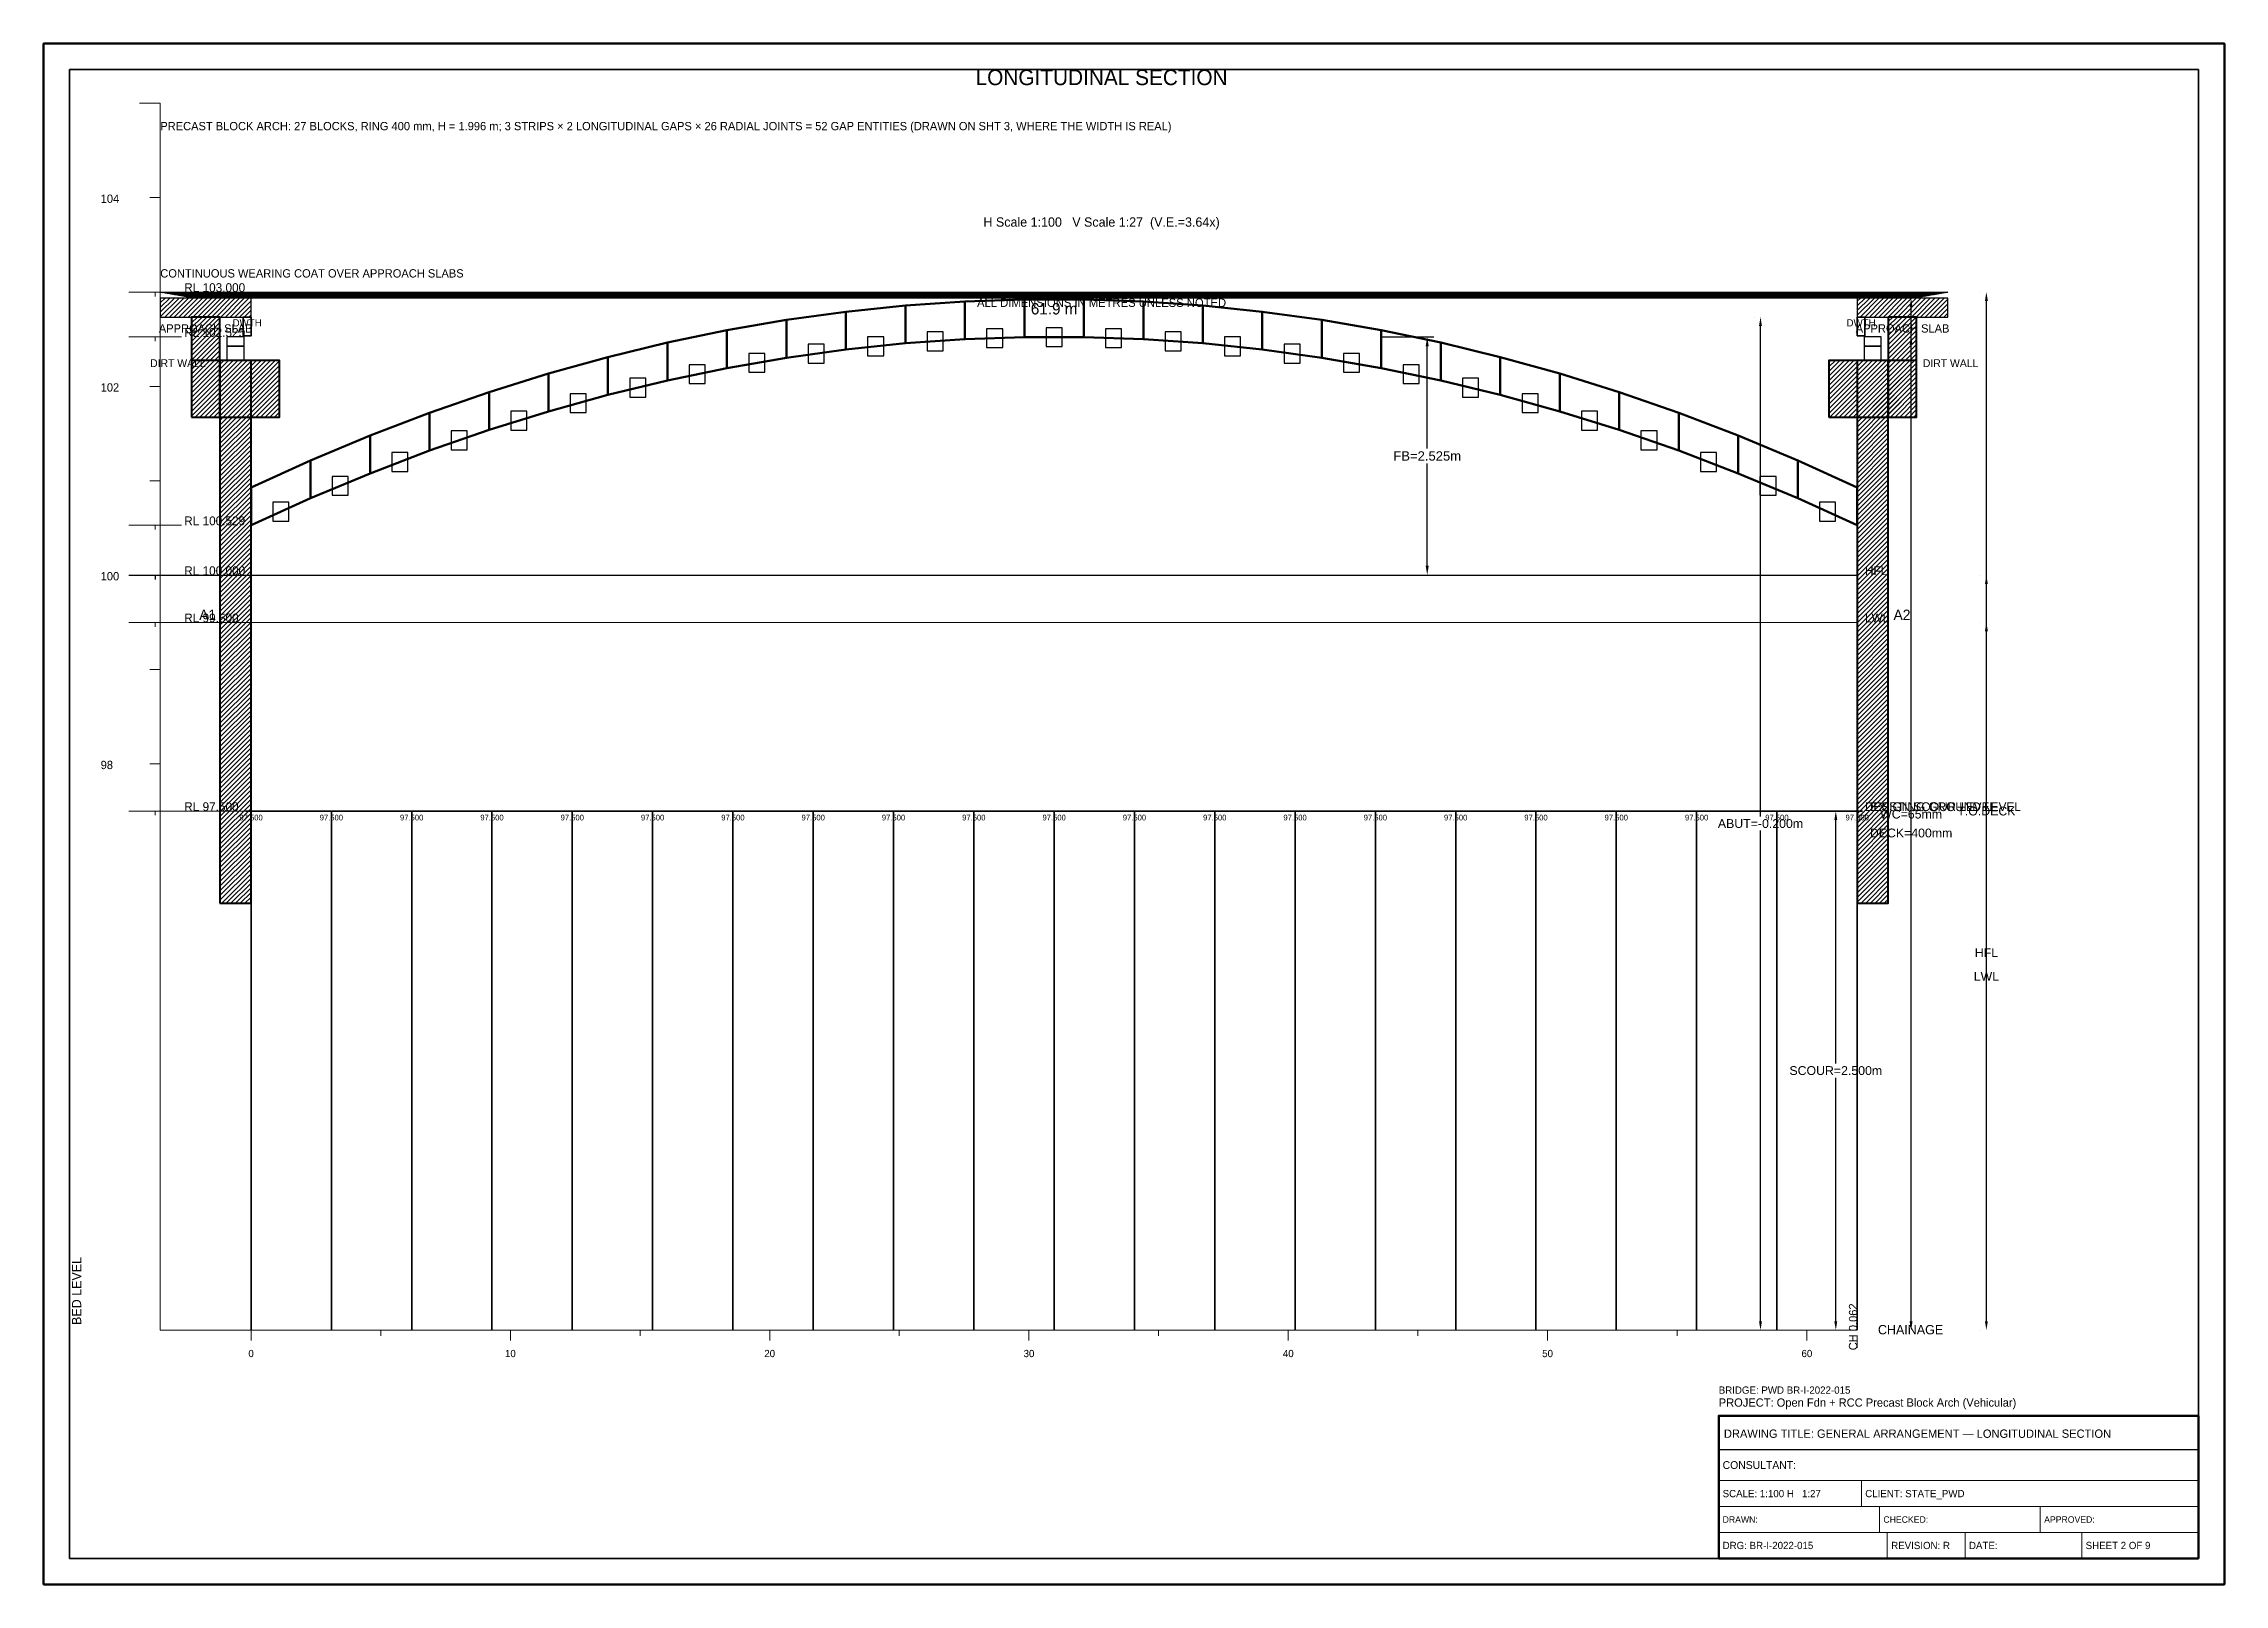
# Model space of a CAD drawing. Header units: metres. Extents: x 0 to 841, y 0 to 594.
import ezdxf
from ezdxf.enums import TextEntityAlignment as Align

# ---------------------------------------------------------------- set-up
doc = ezdxf.new("R2010")
doc.units = ezdxf.units.M
doc.linetypes.add('DASHED', pattern=[0.5, 0.375, -0.125])
doc.linetypes.add('DASHED2', pattern=[0.25, 0.1875, -0.0625])
for name, color, linetype, lineweight in [('ABUT-PROF', 4, 'Continuous', 50), ('BORDER-INNER', 7, 'Continuous', 35), ('BORDER-OUTER', 7, 'Continuous', 70), ('CIVIL-CHAINAGE', 7, 'Continuous', 18), ('CIVIL-GROUND', 3, 'Continuous', 35), ('CIVIL-HFL', 5, 'DASHED', 25), ('CIVIL-LWL', 4, 'DASHED', 18), ('CIVIL-ROAD', 7, 'Continuous', 25), ('CIVIL-SCOUR', 1, 'DASHED2', 18), ('DIM-CHAINAGE', 3, 'Continuous', 18), ('DIM-LEVEL', 3, 'Continuous', 18), ('DIM-LINEAR', 3, 'Continuous', 18), ('STRUC-HATCHING', 8, 'Continuous', 18), ('SUB-ABUT', 3, 'Continuous', 35), ('SUB-BEARING', 5, 'Continuous', 25), ('SUB-DIRT-WALL', 3, 'Continuous', 35), ('SUPER-PRECAST-BLOCK', 7, 'Continuous', 50), ('SUPER-SOCKET', 3, 'Continuous', 25), ('SUPER-WEARING', 8, 'Continuous', 25), ('TEXT-GENERAL', 7, 'Continuous', 18), ('TEXT-HEADER', 7, 'Continuous', 25), ('TEXT-LEVEL', 5, 'Continuous', 18), ('TEXT-SPEC', 7, 'Continuous', 13), ('TEXT-TITLE', 7, 'Continuous', 25), ('TITLEBLK-BOX', 7, 'Continuous', 50), ('TITLEBLK-TEXT', 7, 'Continuous', 18)]:
    doc.layers.add(name, color=color, linetype=linetype, lineweight=lineweight)
doc.styles.add('BRIDGE_STD', font='Arial.ttf')
doc.dimstyles.new('pmb100', dxfattribs={"dimtxt": 2.5, "dimasz": 0.9375, "dimexe": 2.5, "dimexo": 2.5, "dimtad": 0, "dimtih": 1, "dimdec": 0, "dimtxsty": 'BRIDGE_STD', "dimcen": 2.5, "dimazin": 3, "dimtfac": 1, "dimtmove": 0, "dimatfit": 3})

msp = doc.modelspace()

# ---------------------------------------------------------------- hatches: boundary and pattern name
at = {"layer": 'STRUC-HATCHING'}
h = msp.add_hatch(dxfattribs=at)
h.set_pattern_fill('ANSI31', scale=0.4)
h.paths.add_polyline_path([(45, 488.59), (80, 488.59), (80, 495.87), (45, 495.87)])
h = msp.add_hatch(dxfattribs=at)
h.set_pattern_fill('ANSI31', scale=0.4)
h.paths.add_polyline_path([(57.08, 450.02), (68, 450.02), (68, 488.59), (57.08, 488.59)])
h = msp.add_hatch(dxfattribs=at)
h.set_pattern_fill('ANSI31', scale=0.4)
h.paths.add_polyline_path([(699.4, 488.59), (734.4, 488.59), (734.4, 495.87), (699.4, 495.87)])
h = msp.add_hatch(dxfattribs=at)
h.set_pattern_fill('ANSI31', scale=0.4)
h.paths.add_polyline_path([(711.4, 450.02), (722.32, 450.02), (722.32, 488.59), (711.4, 488.59)])
h = msp.add_hatch(dxfattribs=at)
h.set_pattern_fill('ANSI31', scale=0.4)
h.paths.add_polyline_path([(57.08, 450.02), (90.92, 450.02), (90.92, 471.85), (57.08, 471.85)])
h = msp.add_hatch(dxfattribs=at)
h.set_pattern_fill('ANSI31', scale=0.4)
h.paths.add_polyline_path([(68, 262.64), (80, 262.64), (80, 471.85), (68, 471.85)])
h = msp.add_hatch(dxfattribs=at)
h.set_pattern_fill('ANSI31', scale=0.4)
h.paths.add_polyline_path([(688.48, 450.02), (722.32, 450.02), (722.32, 471.85), (688.48, 471.85)])
h = msp.add_hatch(dxfattribs=at)
h.set_pattern_fill('ANSI31', scale=0.4)
h.paths.add_polyline_path([(699.4, 262.64), (711.4, 262.64), (711.4, 471.85), (699.4, 471.85)])
at = {"layer": 'SUPER-WEARING'}
h = msp.add_hatch(dxfattribs=at)
h.set_pattern_fill('SOLID')
h.paths.add_polyline_path([(45, 498.23), (734.4, 498.23), (721.4, 495.87), (58, 495.87)])

# ---------------------------------------------------------------- linework, layer by layer
at = {"layer": 'ABUT-PROF', "lineweight": 35}
for points in [[(77, 481.31), (80, 481.31), (80, 488.59), (77, 488.59), (77, 481.31)], [(699.4, 481.31), (702.4, 481.31), (702.4, 488.59), (699.4, 488.59), (699.4, 481.31)]]:
    msp.add_lwpolyline(points, dxfattribs=at)
at = {"layer": 'BORDER-INNER'}
msp.add_lwpolyline([(10, 10), (831, 10), (831, 584), (10, 584), (10, 10)], dxfattribs=at)
at = {"layer": 'BORDER-OUTER'}
msp.add_lwpolyline([(0, 0), (841, 0), (841, 594), (0, 594), (0, 0)], dxfattribs=at)
at = {"layer": 'CIVIL-CHAINAGE'}
for p, q in [((45, 98), (699.4, 98)), ((80, 98), (80, 94)), ((130, 98), (130, 95.8)), ((180, 98), (180, 94)), ((230, 98), (230, 95.8)), ((280, 98), (280, 94)), ((330, 98), (330, 95.8)), ((380, 98), (380, 94)), ((430, 98), (430, 95.8)), ((480, 98), (480, 94)), ((530, 98), (530, 95.8)), ((580, 98), (580, 94)), ((630, 98), (630, 95.8)), ((680, 98), (680, 94)), ((699.4, 96), (699.4, 91.2))]:
    msp.add_line(p, q, dxfattribs=at)
at = {"layer": 'CIVIL-GROUND', "color": 3}
for p, q in [((78, 298.12), (82, 298.12)), ((108.97, 298.12), (112.97, 298.12)), ((139.94, 298.12), (143.94, 298.12)), ((170.91, 298.12), (174.91, 298.12)), ((201.88, 298.12), (205.88, 298.12)), ((232.85, 298.12), (236.85, 298.12)), ((263.82, 298.12), (267.82, 298.12)), ((294.79, 298.12), (298.79, 298.12)), ((325.76, 298.12), (329.76, 298.12)), ((356.73, 298.12), (360.73, 298.12)), ((387.7, 298.12), (391.7, 298.12)), ((418.67, 298.12), (422.67, 298.12)), ((449.64, 298.12), (453.64, 298.12)), ((480.61, 298.12), (484.61, 298.12)), ((511.58, 298.12), (515.58, 298.12)), ((542.55, 298.12), (546.55, 298.12)), ((573.52, 298.12), (577.52, 298.12)), ((604.49, 298.12), (608.49, 298.12)), ((635.46, 298.12), (639.46, 298.12)), ((666.43, 298.12), (670.43, 298.12)), ((697.4, 298.12), (701.4, 298.12))]:
    msp.add_line(p, q, dxfattribs=at)
at = {"layer": 'CIVIL-GROUND', "color": 8, "linetype": 'DASHED2'}
for p, q in [((80, 298.12), (80, 98)), ((110.97, 298.12), (110.97, 98)), ((141.94, 298.12), (141.94, 98)), ((172.91, 298.12), (172.91, 98)), ((203.88, 298.12), (203.88, 98)), ((234.85, 298.12), (234.85, 98)), ((265.82, 298.12), (265.82, 98)), ((296.79, 298.12), (296.79, 98)), ((327.76, 298.12), (327.76, 98)), ((358.73, 298.12), (358.73, 98)), ((389.7, 298.12), (389.7, 98)), ((420.67, 298.12), (420.67, 98)), ((451.64, 298.12), (451.64, 98)), ((482.61, 298.12), (482.61, 98)), ((513.58, 298.12), (513.58, 98)), ((544.55, 298.12), (544.55, 98)), ((575.52, 298.12), (575.52, 98)), ((606.49, 298.12), (606.49, 98)), ((637.46, 298.12), (637.46, 98)), ((668.43, 298.12), (668.43, 98)), ((699.4, 298.12), (699.4, 98))]:
    msp.add_line(p, q, dxfattribs=at)
at = {"layer": 'CIVIL-GROUND', "color": 3}
msp.add_lwpolyline([(80, 298.12), (110.97, 298.12), (141.94, 298.12), (172.91, 298.12), (203.88, 298.12), (234.85, 298.12), (265.82, 298.12), (296.79, 298.12), (327.76, 298.12), (358.73, 298.12), (389.7, 298.12), (420.67, 298.12), (451.64, 298.12), (482.61, 298.12), (513.58, 298.12), (544.55, 298.12), (575.52, 298.12), (606.49, 298.12), (637.46, 298.12), (668.43, 298.12), (699.4, 298.12)], dxfattribs=at)
at = {"layer": 'CIVIL-HFL'}
for p, q in [((32.8, 389.08), (53.2, 389.08)), ((43, 389.08), (43, 387.38))]:
    msp.add_line(p, q, dxfattribs=at)
at = {"layer": 'CIVIL-HFL', "color": 5}
msp.add_line((45, 389.08), (699.4, 389.08), dxfattribs=at)
at = {"layer": 'CIVIL-LWL'}
for p, q in [((32.8, 370.88), (53.2, 370.88)), ((43, 370.88), (43, 369.18))]:
    msp.add_line(p, q, dxfattribs=at)
at = {"layer": 'CIVIL-LWL', "color": 4}
msp.add_line((45, 370.88), (699.4, 370.88), dxfattribs=at)
at = {"layer": 'CIVIL-ROAD', "lineweight": 25}
for points in [[(45, 488.59), (80, 488.59), (80, 495.87), (45, 495.87), (45, 488.59)], [(699.4, 488.59), (734.4, 488.59), (734.4, 495.87), (699.4, 495.87), (699.4, 488.59)]]:
    msp.add_lwpolyline(points, dxfattribs=at)
at = {"layer": 'CIVIL-SCOUR'}
for p, q in [((32.8, 298.12), (53.2, 298.12)), ((43, 298.12), (43, 296.42))]:
    msp.add_line(p, q, dxfattribs=at)
at = {"layer": 'CIVIL-SCOUR', "color": 1}
msp.add_line((45, 298.12), (699.4, 298.12), dxfattribs=at)
at = {"layer": 'DIM-LEVEL'}
for p, q in [((37, 571), (45, 571)), ((45, 98), (45, 571)), ((41, 534.62), (45, 534.62)), ((32.8, 498.23), (53.2, 498.23)), ((41, 498.23), (45, 498.23)), ((43, 498.23), (43, 496.53)), ((32.8, 480.95), (53.2, 480.95)), ((43, 480.95), (43, 479.25)), ((41, 461.85), (45, 461.85)), ((41, 425.46), (45, 425.46)), ((32.8, 408.32), (53.2, 408.32)), ((43, 408.32), (43, 406.62)), ((37, 389.08), (45, 389.08)), ((41, 352.69), (45, 352.69)), ((41, 316.31), (45, 316.31))]:
    msp.add_line(p, q, dxfattribs=at)
at = {"layer": 'SUB-ABUT', "lineweight": 40}
for points in [[(57.08, 450.02), (90.92, 450.02), (90.92, 471.85), (57.08, 471.85), (57.08, 450.02)], [(68, 262.64), (80, 262.64), (80, 471.85), (68, 471.85), (68, 262.64)], [(688.48, 450.02), (722.32, 450.02), (722.32, 471.85), (688.48, 471.85), (688.48, 450.02)], [(699.4, 262.64), (711.4, 262.64), (711.4, 471.85), (699.4, 471.85), (699.4, 262.64)]]:
    msp.add_lwpolyline(points, dxfattribs=at)
at = {"layer": 'SUB-ABUT', "lineweight": 30}
for points in [[(70.7, 471.85), (77.3, 471.85), (77.3, 477.31), (70.7, 477.31), (70.7, 471.85)], [(702.1, 471.85), (708.7, 471.85), (708.7, 477.31), (702.1, 477.31), (702.1, 471.85)]]:
    msp.add_lwpolyline(points, dxfattribs=at)
at = {"layer": 'SUB-BEARING', "lineweight": 30}
for points in [[(70.7, 477.31), (77.3, 477.31), (77.3, 480.95), (70.7, 480.95), (70.7, 477.31)], [(702.1, 477.31), (708.7, 477.31), (708.7, 480.95), (702.1, 480.95), (702.1, 477.31)]]:
    msp.add_lwpolyline(points, dxfattribs=at)
at = {"layer": 'SUB-DIRT-WALL', "lineweight": 40}
for points in [[(57.08, 450.02), (68, 450.02), (68, 488.59), (57.08, 488.59), (57.08, 450.02)], [(711.4, 450.02), (722.32, 450.02), (722.32, 488.59), (711.4, 488.59), (711.4, 450.02)]]:
    msp.add_lwpolyline(points, dxfattribs=at)
at = {"layer": 'SUPER-PRECAST-BLOCK', "lineweight": 50}
for points in [[(286.47, 472.91), (309.41, 476.09), (309.41, 490.64), (286.47, 487.46), (286.47, 472.91)], [(309.41, 476.09), (332.35, 478.47), (332.35, 493.02), (309.41, 490.64), (309.41, 476.09)], [(332.35, 478.47), (355.29, 480.06), (355.29, 494.61), (332.35, 493.02), (332.35, 478.47)], [(355.29, 480.06), (378.23, 480.85), (378.23, 495.4), (355.29, 494.61), (355.29, 480.06)], [(378.23, 480.85), (401.17, 480.85), (401.17, 495.4), (378.23, 495.4), (378.23, 480.85)], [(401.17, 480.85), (424.11, 480.06), (424.11, 494.61), (401.17, 495.4), (401.17, 480.85)], [(424.11, 480.06), (447.05, 478.47), (447.05, 493.02), (424.11, 494.61), (424.11, 480.06)], [(447.05, 478.47), (469.99, 476.09), (469.99, 490.64), (447.05, 493.02), (447.05, 478.47)], [(469.99, 476.09), (492.93, 472.91), (492.93, 487.46), (469.99, 490.64), (469.99, 476.09)], [(240.59, 464.17), (263.53, 468.94), (263.53, 483.49), (240.59, 478.72), (240.59, 464.17)], [(263.53, 468.94), (286.47, 472.91), (286.47, 487.46), (263.53, 483.49), (263.53, 468.94)], [(492.93, 472.91), (515.87, 468.94), (515.87, 483.49), (492.93, 487.46), (492.93, 472.91)], [(515.87, 468.94), (538.81, 464.17), (538.81, 478.72), (515.87, 483.49), (515.87, 468.94)], [(194.7, 452.23), (217.64, 458.6), (217.64, 473.15), (194.7, 466.78), (194.7, 452.23)], [(217.64, 458.6), (240.59, 464.17), (240.59, 478.72), (217.64, 473.15), (217.64, 458.6)], [(538.81, 464.17), (561.76, 458.6), (561.76, 473.15), (538.81, 478.72), (538.81, 464.17)], [(561.76, 458.6), (584.7, 452.23), (584.7, 466.78), (561.76, 473.15), (561.76, 458.6)], [(171.76, 445.06), (194.7, 452.23), (194.7, 466.78), (171.76, 459.61), (171.76, 445.06)], [(584.7, 452.23), (607.64, 445.06), (607.64, 459.61), (584.7, 466.78), (584.7, 452.23)], [(148.82, 437.09), (171.76, 445.06), (171.76, 459.61), (148.82, 451.64), (148.82, 437.09)], [(607.64, 445.06), (630.58, 437.09), (630.58, 451.64), (607.64, 459.61), (607.64, 445.06)], [(125.88, 428.31), (148.82, 437.09), (148.82, 451.64), (125.88, 442.86), (125.88, 428.31)], [(630.58, 437.09), (653.52, 428.31), (653.52, 442.86), (630.58, 451.64), (630.58, 437.09)], [(102.94, 418.72), (125.88, 428.31), (125.88, 442.86), (102.94, 433.28), (102.94, 418.72)], [(653.52, 428.31), (676.46, 418.72), (676.46, 433.28), (653.52, 442.86), (653.52, 428.31)], [(80, 408.32), (102.94, 418.72), (102.94, 433.28), (80, 422.88), (80, 408.32)], [(676.46, 418.72), (699.4, 408.32), (699.4, 422.88), (676.46, 433.28), (676.46, 418.72)]]:
    msp.add_lwpolyline(points, dxfattribs=at)
at = {"layer": 'SUPER-SOCKET', "lineweight": 25}
for points in [[(317.78, 473.64), (323.98, 473.64), (323.98, 480.91), (317.78, 480.91), (317.78, 473.64)], [(340.72, 475.62), (346.92, 475.62), (346.92, 482.9), (340.72, 482.9), (340.72, 475.62)], [(363.66, 476.81), (369.86, 476.81), (369.86, 484.09), (363.66, 484.09), (363.66, 476.81)], [(386.6, 477.21), (392.8, 477.21), (392.8, 484.49), (386.6, 484.49), (386.6, 477.21)], [(409.54, 476.81), (415.74, 476.81), (415.74, 484.09), (409.54, 484.09), (409.54, 476.81)], [(432.48, 475.62), (438.68, 475.62), (438.68, 482.9), (432.48, 482.9), (432.48, 475.62)], [(455.42, 473.64), (461.62, 473.64), (461.62, 480.91), (455.42, 480.91), (455.42, 473.64)], [(271.9, 467.28), (278.1, 467.28), (278.1, 474.56), (271.9, 474.56), (271.9, 467.28)], [(294.84, 470.86), (301.04, 470.86), (301.04, 478.14), (294.84, 478.14), (294.84, 470.86)], [(478.36, 470.86), (484.56, 470.86), (484.56, 478.14), (478.36, 478.14), (478.36, 470.86)], [(501.3, 467.28), (507.5, 467.28), (507.5, 474.56), (501.3, 474.56), (501.3, 467.28)], [(226.01, 457.74), (232.21, 457.74), (232.21, 465.02), (226.01, 465.02), (226.01, 457.74)], [(248.96, 462.91), (255.16, 462.91), (255.16, 470.19), (248.96, 470.19), (248.96, 462.91)], [(524.24, 462.91), (530.44, 462.91), (530.44, 470.19), (524.24, 470.19), (524.24, 462.91)], [(547.19, 457.74), (553.39, 457.74), (553.39, 465.02), (547.19, 465.02), (547.19, 457.74)], [(203.07, 451.78), (209.27, 451.78), (209.27, 459.05), (203.07, 459.05), (203.07, 451.78)], [(570.13, 451.78), (576.33, 451.78), (576.33, 459.05), (570.13, 459.05), (570.13, 451.78)], [(180.13, 445.01), (186.33, 445.01), (186.33, 452.28), (180.13, 452.28), (180.13, 445.01)], [(593.07, 445.01), (599.27, 445.01), (599.27, 452.28), (593.07, 452.28), (593.07, 445.01)], [(157.19, 437.44), (163.39, 437.44), (163.39, 444.71), (157.19, 444.71), (157.19, 437.44)], [(616.01, 437.44), (622.21, 437.44), (622.21, 444.71), (616.01, 444.71), (616.01, 437.44)], [(134.25, 429.06), (140.45, 429.06), (140.45, 436.34), (134.25, 436.34), (134.25, 429.06)], [(638.95, 429.06), (645.15, 429.06), (645.15, 436.34), (638.95, 436.34), (638.95, 429.06)], [(111.31, 419.88), (117.51, 419.88), (117.51, 427.15), (111.31, 427.15), (111.31, 419.88)], [(661.89, 419.88), (668.09, 419.88), (668.09, 427.15), (661.89, 427.15), (661.89, 419.88)], [(88.37, 409.88), (94.57, 409.88), (94.57, 417.16), (88.37, 417.16), (88.37, 409.88)], [(684.83, 409.88), (691.03, 409.88), (691.03, 417.16), (684.83, 417.16), (684.83, 409.88)]]:
    msp.add_lwpolyline(points, dxfattribs=at)
at = {"layer": 'SUPER-WEARING', "lineweight": 25}
msp.add_lwpolyline([(45, 498.23), (734.4, 498.23), (721.4, 495.87), (58, 495.87), (45, 498.23)], dxfattribs=at)
at = {"layer": 'TITLEBLK-BOX', "lineweight": 50}
msp.add_lwpolyline([(646, 10), (831, 10), (831, 65), (646, 65), (646, 10)], dxfattribs=at)
at = {"layer": 'TITLEBLK-BOX', "lineweight": 30}
msp.add_lwpolyline([(646, 52), (831, 52), (831, 65), (646, 65), (646, 52)], dxfattribs=at)
at = {"layer": 'TITLEBLK-BOX', "lineweight": 18}
for points in [[(646, 40), (831, 40), (831, 52), (646, 52), (646, 40)], [(646, 30), (701, 30), (701, 40), (646, 40), (646, 30)], [(701, 30), (831, 30), (831, 40), (701, 40), (701, 30)], [(646, 20), (708, 20), (708, 30), (646, 30), (646, 20)], [(708, 20), (770, 20), (770, 30), (708, 30), (708, 20)], [(770, 20), (831, 20), (831, 30), (770, 30), (770, 20)], [(646, 10), (711, 10), (711, 20), (646, 20), (646, 10)], [(711, 10), (741, 10), (741, 20), (711, 20), (711, 10)], [(741, 10), (786, 10), (786, 20), (741, 20), (741, 10)], [(786, 10), (831, 10), (831, 20), (786, 20), (786, 10)]]:
    msp.add_lwpolyline(points, dxfattribs=at)

# ---------------------------------------------------------------- texts
at = {"layer": 'CIVIL-GROUND', "color": 3}
msp.add_text('EXISTING GROUND LEVEL', height=3.4, dxfattribs=at).set_placement((704.4, 298.12))
at = {"layer": 'CIVIL-HFL', "color": 5}
msp.add_text('HFL', height=3.4, dxfattribs=at).set_placement((702.4, 389.08))
at = {"layer": 'CIVIL-LWL', "color": 4}
msp.add_text('LWL', height=3.4, dxfattribs=at).set_placement((702.4, 370.88))
at = {"layer": 'CIVIL-SCOUR', "color": 1}
msp.add_text('DESIGN SCOUR LEVEL', height=3.4, dxfattribs=at).set_placement((702.4, 298.12))
at = {"layer": 'DIM-CHAINAGE'}
msp.add_text('CH 0.062', height=3.2, rotation=90, dxfattribs=at).set_placement((699.4, 90.24))
at = {"layer": 'TEXT-GENERAL'}
msp.add_text('61.9 m', height=4.4, dxfattribs=at).set_placement((389.7, 489.59), align=Align.CENTER)
for s, p in [('A1', (60, 371.79)), ('A2', (713.4, 371.79))]:
    msp.add_text(s, height=4, dxfattribs=at).set_placement(p)
at = {"layer": 'TEXT-HEADER'}
msp.add_text('LONGITUDINAL SECTION', height=6, dxfattribs=at).set_placement((408, 578), align=Align.CENTER)
at = {"layer": 'TEXT-LEVEL'}
for s, height, p in [('104', 3.2, (22, 532.62)), ('RL 103.000', 3.4, (54.22, 498.23)), ('RL 102.525', 3.4, (54.22, 480.95)), ('102', 3.2, (22, 459.85)), ('RL 100.529', 3.4, (54.22, 408.32)), ('100', 3.2, (22, 387.08)), ('RL 100.000', 3.4, (54.22, 389.08)), ('RL 99.500', 3.4, (54.22, 370.88)), ('98', 3.2, (22, 314.31)), ('RL 97.500', 3.4, (54.22, 298.12)), ('CHAINAGE', 3.6, (707.4, 96.4))]:
    msp.add_text(s, height=height, dxfattribs=at).set_placement(p)
at = {"layer": 'TEXT-LEVEL', "color": 8}
for p in [(80, 294.52), (110.97, 294.52), (141.94, 294.52), (172.91, 294.52), (203.88, 294.52), (234.85, 294.52), (265.82, 294.52), (296.79, 294.52), (327.76, 294.52), (358.73, 294.52), (389.7, 294.52), (420.67, 294.52), (451.64, 294.52), (482.61, 294.52), (513.58, 294.52), (544.55, 294.52), (575.52, 294.52), (606.49, 294.52), (637.46, 294.52), (668.43, 294.52), (699.4, 294.52)]:
    msp.add_text('97.500', height=2.2, dxfattribs=at).set_placement(p, align=Align.CENTER)
at = {"layer": 'TEXT-LEVEL'}
msp.add_text('BED LEVEL', height=3.6, rotation=90, dxfattribs=at).set_placement((14.5, 100))
for s, p in [('0', (80, 87.6)), ('10', (180, 87.6)), ('20', (280, 87.6)), ('30', (380, 87.6)), ('40', (480, 87.6)), ('50', (580, 87.6)), ('60', (680, 87.6))]:
    msp.add_text(s, height=2.8, dxfattribs=at).set_placement(p, align=Align.CENTER)
at = {"layer": 'TEXT-SPEC', "color": 8}
for s, p in [('PRECAST BLOCK ARCH: 27 BLOCKS, RING 400 mm, H = 1.996 m; 3 STRIPS × 2 LONGITUDINAL GAPS × 26 RADIAL JOINTS = 52 GAP ENTITIES (DRAWN ON SHT 3, WHERE THE WIDTH IS REAL)', (45, 560.6)), ('CONTINUOUS WEARING COAT OVER APPROACH SLABS', (45, 503.83))]:
    msp.add_text(s, height=3.2, dxfattribs=at).set_placement(p)
at = {"layer": 'TEXT-SPEC'}
for s, height, p in [('H Scale 1:100   V Scale 1:27  (V.E.=3.64x)', 3.6, (408, 523.42)), ('APPROACH SLAB', 3.2, (62.5, 482.59)), ('APPROACH SLAB', 3.2, (716.9, 482.59))]:
    msp.add_text(s, height=height, dxfattribs=at).set_placement(p, align=Align.CENTER)
at = {"layer": 'TEXT-SPEC', "color": 8}
msp.add_text('ALL DIMENSIONS IN METRES UNLESS NOTED', height=3.24, dxfattribs=at).set_placement((408, 492.5), align=Align.CENTER)
at = {"layer": 'TEXT-SPEC', "color": 4}
for p in [(78.5, 484.95), (700.9, 484.95)]:
    msp.add_text('DWTH', height=2.8, dxfattribs=at).set_placement(p, align=Align.CENTER)
at = {"layer": 'TEXT-SPEC'}
for p in [(41.08, 469.31), (724.72, 469.31)]:
    msp.add_text('DIRT WALL', height=3, dxfattribs=at).set_placement(p)
at = {"layer": 'TEXT-TITLE'}
for s, p in [('PROJECT: Open Fdn + RCC Precast Block Arch (Vehicular)', (646, 68.5)), ('DRAWING TITLE: GENERAL ARRANGEMENT — LONGITUDINAL SECTION', (648, 56.5))]:
    msp.add_text(s, height=3.2, dxfattribs=at).set_placement(p)
at = {"layer": 'TITLEBLK-TEXT'}
for s, height, p in [('BRIDGE: PWD BR-I-2022-015', 2.8, (646, 73.5)), ('CONSULTANT: ', 3, (647.5, 44.5)), ('SCALE: 1:100 H   1:27', 2.8, (647.5, 33.6)), ('CLIENT: STATE_PWD', 2.8, (702.5, 33.6)), ('DRAWN: ', 2.5, (647.5, 23.75)), ('CHECKED: ', 2.5, (709.5, 23.75)), ('APPROVED: ', 2.5, (771.5, 23.75)), ('DRG: BR-I-2022-015', 2.8, (647.5, 13.6)), ('REVISION: R', 2.8, (712.5, 13.6)), ('DATE: ', 2.8, (742.5, 13.6)), ('SHEET 2 OF 9', 2.8, (787.5, 13.6))]:
    msp.add_text(s, height=height, dxfattribs=at).set_placement(p)

# ---------------------------------------------------------------- dimensions: what is measured, and where the dimension line sits
at = {"layer": 'DIM-LINEAR'}
for base, p1, p2, text, override in [((749.22, 98), (749.22, 98), (749.22, 498.23), 'T.O.DECK', {"dimtxt": 3.4, "dimasz": 3.4, "dimgap": 1.36, "dimclrt": 3}), ((662.1, 98), (662.1, 98), (662.1, 488.59), 'ABUT=-0.200m', {"dimtxt": 3.4, "dimasz": 3.4, "dimgap": 1.36, "dimclrt": 3}), ((720.18, 98), (720.18, 98), (720.18, 495.87), 'WC=65mm', {"dimtxt": 3.4, "dimasz": 3.4, "dimgap": 1.36, "dimclrt": 3}), ((533.58, 389.08), (513.58, 389.08), (513.58, 480.95), 'FB=2.525m', {"dimtxt": 3.6, "dimasz": 3.6, "dimgap": 1.44, "dimclrt": 3}), ((720.18, 98), (720.18, 98), (720.18, 481.31), 'DECK=400mm', {"dimtxt": 3.4, "dimasz": 3.4, "dimgap": 1.36, "dimclrt": 3}), ((749.22, 98), (749.22, 98), (749.22, 389.08), 'HFL', {"dimtxt": 3.4, "dimasz": 3.4, "dimgap": 1.36, "dimclrt": 3}), ((749.22, 98), (749.22, 98), (749.22, 370.88), 'LWL', {"dimtxt": 3.4, "dimasz": 3.4, "dimgap": 1.36, "dimclrt": 3}), ((691.14, 98), (691.14, 98), (691.14, 298.12), 'SCOUR=2.500m', {"dimtxt": 3.4, "dimasz": 3.4, "dimgap": 1.36, "dimclrt": 3})]:
    msp.add_linear_dim(base=base, p1=p1, p2=p2, angle=90, text=text, dimstyle='pmb100', override=override, dxfattribs=at).render()

doc.saveas('drawing.dxf')
